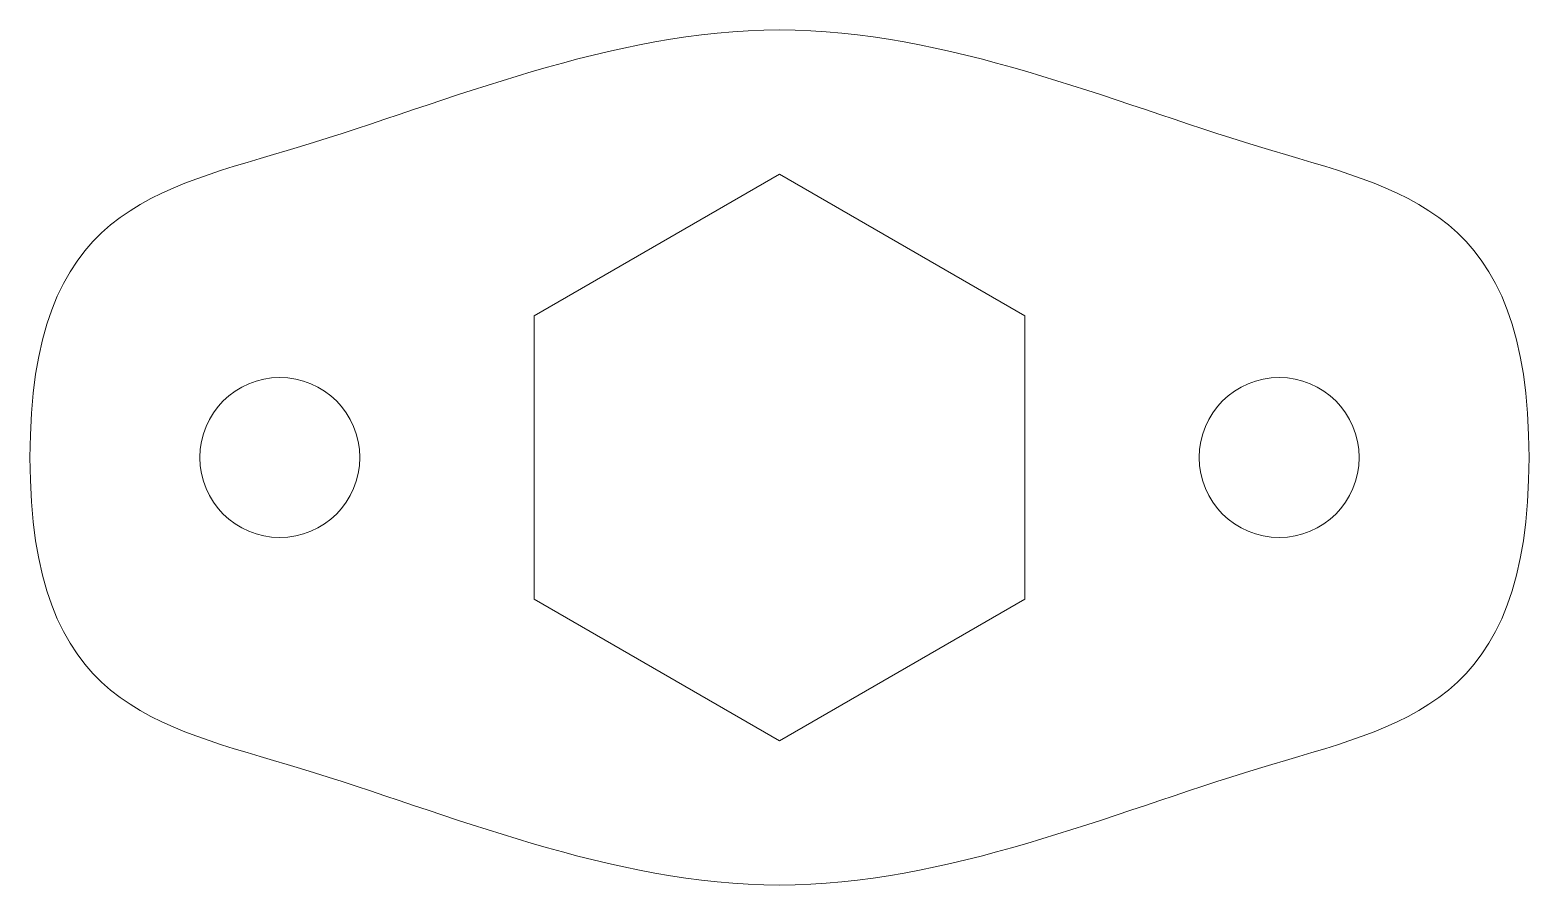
# Model space of a CAD drawing. Header units: inches. Extents: x -0.75 to 0.75, y -0.43 to 0.43.
import ezdxf

# ---------------------------------------------------------------- set-up
doc = ezdxf.new("R2010")
doc.units = ezdxf.units.IN
doc.layers.get('0').update_dxf_attribs({"linetype": 'CONTINUOUS', "lineweight": 0})

msp = doc.modelspace()

# ---------------------------------------------------------------- linework, layer by layer
for p, q in [((0, 0.2835), (-0.2455, 0.1417)), ((0.2455, 0.1417), (0, 0.2835)), ((-0.2455, 0.1417), (-0.2455, -0.1418)), ((0.2455, -0.1418), (0.2455, 0.1417)), ((-0.2455, -0.1418), (0, -0.2835)), ((0, -0.2835), (0.2455, -0.1418))]:
    msp.add_line(p, q)
for centre in [(-0.5, 0), (0.5, 0)]:
    msp.add_circle(centre, 0.08)
for points in [[(-0.75, 0), (-0.75, 0.25), (-0.5, 0.2835), (0, 0.5), (0.5, 0.2835), (0.75, 0.25), (0.75, 0)], [(-0.75, 0), (-0.75, -0.25), (-0.5, -0.2835), (0, -0.5), (0.5, -0.2835), (0.75, -0.25), (0.75, 0)]]:
    msp.add_open_spline(points, degree=3)

doc.saveas('drawing.dxf')
